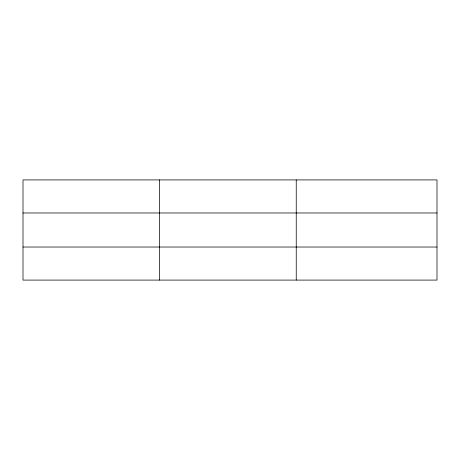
<?xml version="1.0" encoding="UTF-8"?>
<svg xmlns="http://www.w3.org/2000/svg" width="460" height="460" viewBox="0 0 460 460"><rect width="100%" height="100%" fill="white"/><g stroke="black" fill="none" stroke-linecap="round" stroke-linejoin="round"><path stroke-width="0.69" d="M159.62 179.912L159.62 280.088M296.24 179.912L296.24 280.088M437 247.031L437 280.088L23 280.088L23 179.912L437 179.912L437 247.031L23 247.031M23 212.968L437 212.968"/></g></svg>
